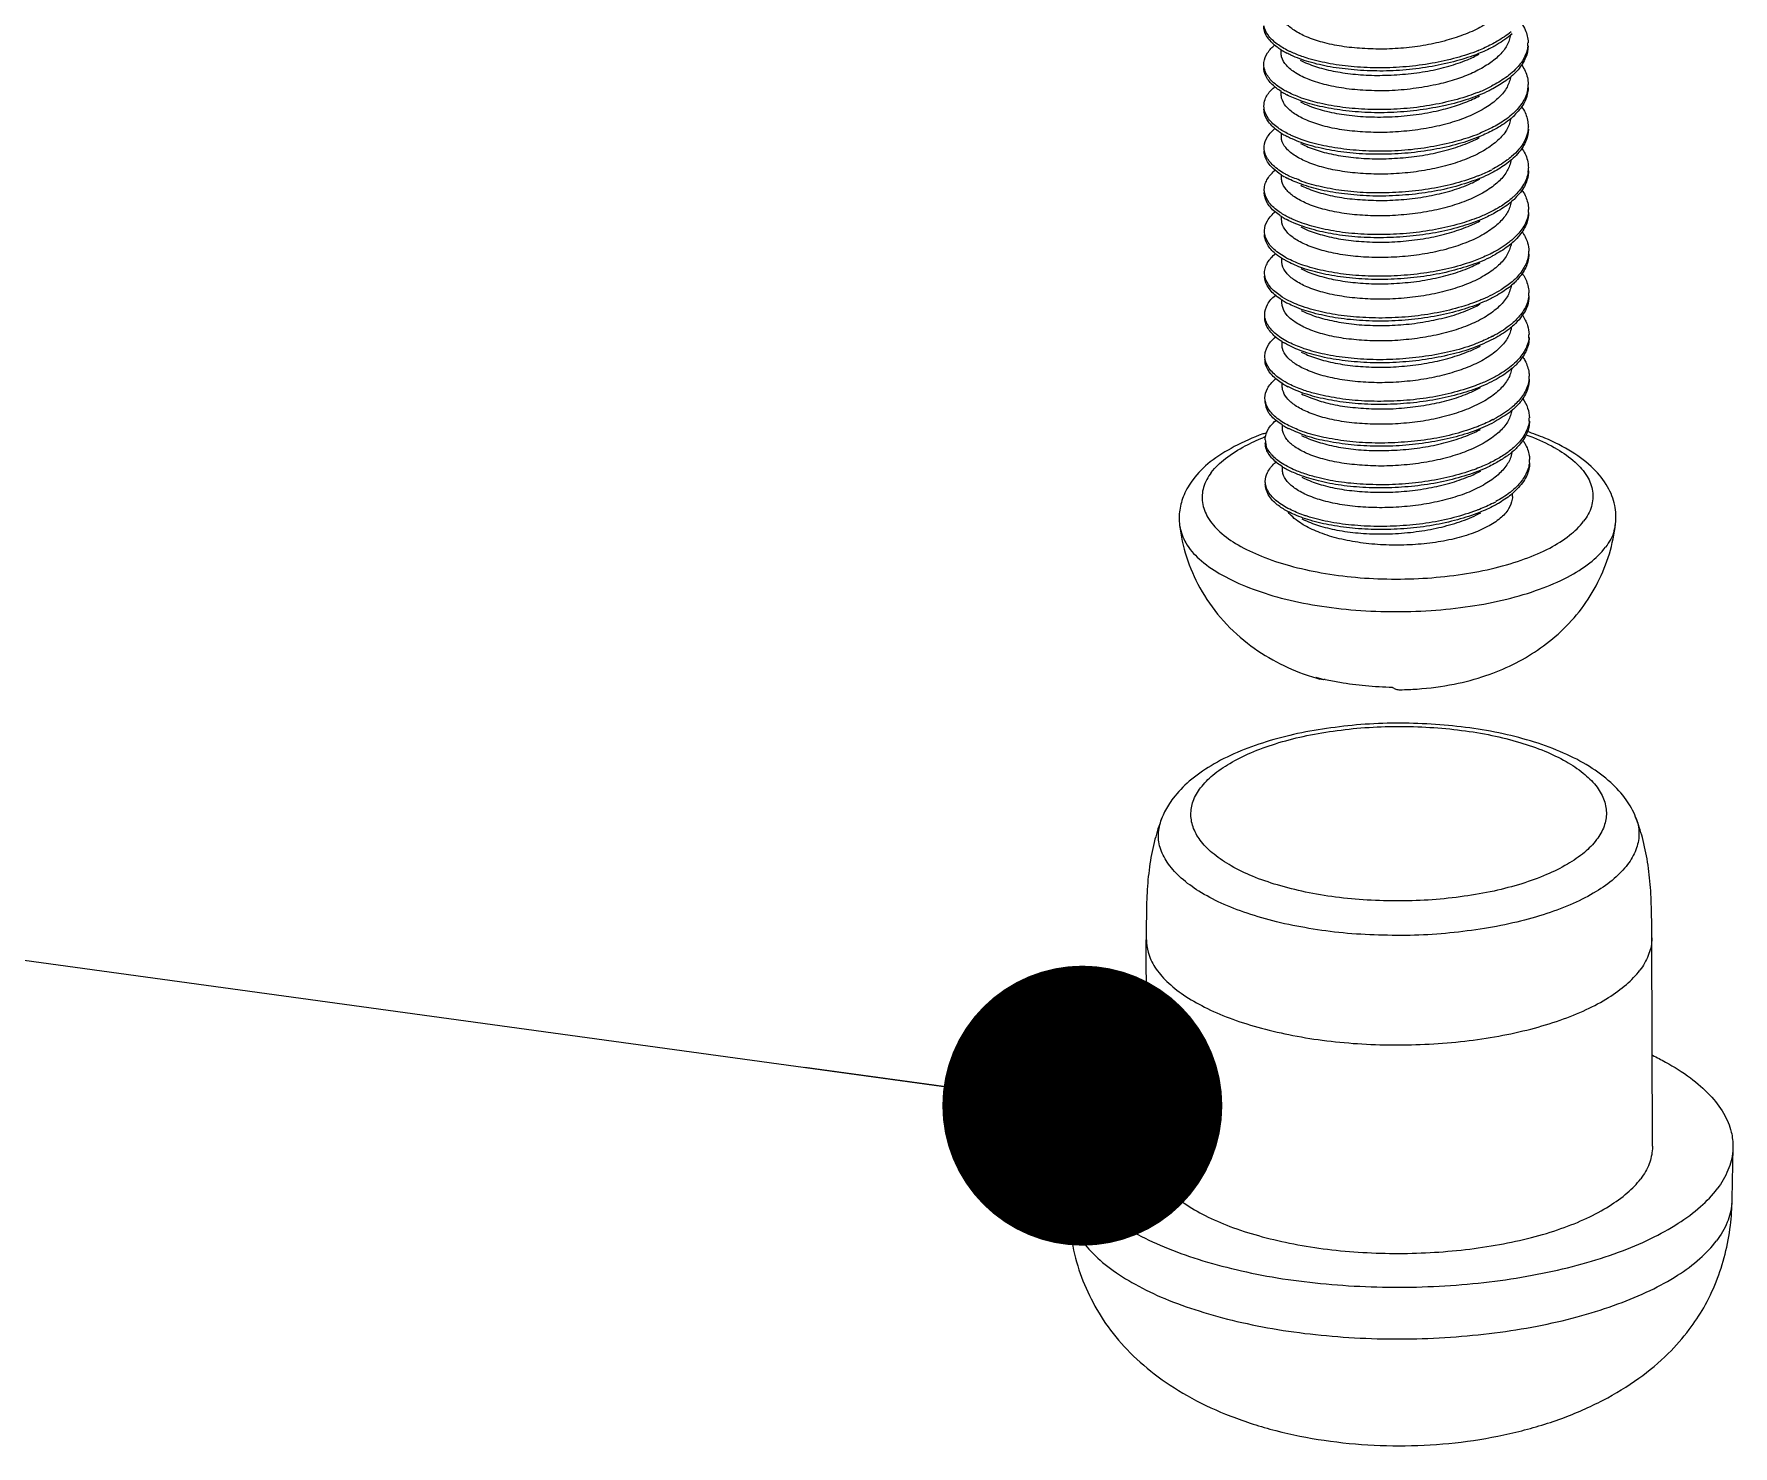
# Model space of a CAD drawing. Header units: millimetres. Extents: x 1893 to 2294, y -410 to -132.
# Drawn here: x 1968.75 to 1980.58, y -389.74 to -379.9 of the extents above; entities that cross this region are included whole.
import ezdxf

# ---------------------------------------------------------------- set-up
doc = ezdxf.new("R2010")
doc.units = ezdxf.units.MM
doc.layers.add('02___PRT_ALL_AXES', color=7, linetype='Continuous')
doc.layers.add('3_ALL_AXES', color=7, linetype='Continuous')
doc.layers.add('from', color=7, linetype='Continuous', lineweight=13)
doc.styles.get("Standard").update_dxf_attribs({"font": 'txt', "bigfont": 'gbcbig.shx'})
doc.dimstyles.new('ISO', dxfattribs={"dimscale": 0.6, "dimtxt": 2.5, "dimasz": 2.5, "dimexe": 1.25, "dimexo": 0.625, "dimtad": 0, "dimdsep": 46, "dimtxsty": 'Standard', "dimblk": 'OPEN', "dimcen": 0, "dimclrd": 4, "dimclre": 4, "dimadec": 0, "dimazin": 0, "dimtfac": 1, "dimtofl": 0, "dimtmove": 0, "dimatfit": 3, "dimfxl": 1, "dimarcsym": 0})

# ---------------------------------------------------------------- blocks, each defined once
blk = doc.blocks.new('_Open')
at = {"color": 0, "linetype": 'ByBlock', "lineweight": -2}
for p, q in [((-1, 0.1667), (0, 0)), ((-1, -0.1667), (0, 0)), ((0, 0), (-1, 0))]:
    blk.add_line(p, q, dxfattribs=at)

msp = doc.modelspace()

# ---------------------------------------------------------------- linework, layer by layer
at = {"color": 7, "linetype": 'Continuous'}
msp.add_line((1978.903, -381.429), (1978.901, -381.43), dxfattribs=at)
for centre, radius, start, end in [((1977.703, -379.589), 0.503, 237.5028, 238.8846), ((1978.952, -379.964), 0.201, 354.0518, 0.1144), ((1977.735, -379.535), 0.565, 238.9334, 242.5274), ((1978.343, -378.868), 1.24, 291.9001, 292.0157), ((1977.706, -379.874), 0.509, 237.5677, 239.1384), ((1977.732, -379.83), 0.559, 239.1315, 240.1521), ((1977.756, -379.789), 0.607, 240.1605, 242.4277), ((1978.394, -379.28), 1.109, 291.7629, 296.075), ((1978.448, -379.391), 0.985, 296.1294, 297.2403), ((1978.947, -380.255), 0.208, 349.8451, 0.3027), ((1977.707, -380.167), 0.506, 237.5289, 238.8638), ((1977.737, -380.116), 0.565, 238.9107, 242.5166), ((1978.952, -380.545), 0.204, 354.0467, 0.0421), ((1978.951, -380.836), 0.206, 351.2317, 0.361), ((1977.705, -380.46), 0.503, 237.5226, 239.1141), ((1977.736, -380.407), 0.563, 239.1198, 240.8336), ((1977.764, -380.358), 0.62, 240.8225, 242.4254), ((1978.402, -379.873), 1.095, 291.7312, 296.554), ((1978.453, -379.979), 0.978, 296.6302, 297.2386), ((1977.711, -380.744), 0.51, 237.5595, 238.849), ((1977.74, -380.696), 0.566, 238.894, 242.5044), ((1978.951, -381.125), 0.207, 354.0639, 359.9986), ((1978.955, -381.417), 0.204, 352.6214, 0.401), ((1977.705, -381.045), 0.497, 237.4279, 239.0607), ((1977.776, -380.898), 0.642, 241.4793, 243.1998), ((1977.743, -381.275), 0.568, 238.8818, 242.4919), ((1978.951, -381.706), 0.209, 354.099, 359.9833), ((1978.467, -381.16), 0.956, 297.4181, 297.6498), ((1978.959, -381.998), 0.201, 354.0147, 0.4193), ((1977.706, -381.627), 0.496, 237.4333, 239.0297), ((1977.784, -381.466), 0.655, 242.1154, 243.1887), ((1977.716, -381.903), 0.512, 236.6924, 238.8425), ((1977.746, -381.853), 0.571, 238.8751, 242.4789), ((1978.951, -382.287), 0.211, 354.1467, 359.9942), ((1978.476, -381.754), 0.941, 297.4187, 298.17), ((1978.965, -382.579), 0.197, 354.2399, 0.4374), ((1977.46, -382.728), 0.136, 180.358, 196.6088), ((1977.708, -382.208), 0.496, 237.451, 238.9666), ((1977.746, -382.144), 0.57, 239.0213, 242.5392), ((1977.793, -382.035), 0.669, 242.7409, 243.1874), ((1977.722, -382.477), 0.521, 237.6563, 238.7036), ((1977.735, -382.456), 0.545, 238.6963, 238.8512), ((1977.754, -382.424), 0.582, 238.8904, 242.4533), ((1978.952, -382.867), 0.212, 354.201, 0.0276), ((1978.675, -382.646), 0.572, 307.9317, 310.3315), ((1978.484, -382.348), 0.927, 297.4135, 298.6973), ((1977.671, -383.088), 0.237, 217.5158, 217.8844), ((1978.124, -382.735), 1.708, 254.7795, 257.0449)]:
    msp.add_arc(centre, radius, start, end, dxfattribs=at)
for points, start_tangent, end_tangent in [([(1978.995, -379.71), (1978.933, -379.779), (1978.846, -379.842), (1978.735, -379.897), (1978.605, -379.942), (1978.461, -379.977), (1978.307, -379.999), (1978.151, -380.008), (1977.999, -380.004), (1977.855, -379.989), (1977.723, -379.961), (1977.611, -379.923), (1977.525, -379.877), (1977.466, -379.826), (1977.436, -379.769), (1977.433, -379.744)], (-0.551159, -0.8344), (-0.000166, 1)), ([(1977.433, -380.013), (1977.406, -379.994), (1977.343, -379.932), (1977.314, -379.865), (1977.313, -379.847)], (-0.843357, 0.537354), (0.004602, 0.999989)), ([(1977.484, -380.02), (1977.406, -379.973), (1977.343, -379.91), (1977.315, -379.846)], (-0.894678, 0.446711), (-0.163936, 0.986471)), ([(1979.036, -379.887), (1978.939, -379.954), (1978.899, -379.976)], (-0.759088, -0.650988), (-0.887881, -0.460072)), ([(1979.108, -379.829), (1979.134, -379.875), (1979.154, -379.961), (1979.154, -379.964)], (0.571219, -0.820798), (0.002601, -0.999997)), ([(1977.314, -380.115), (1977.315, -380.102), (1977.34, -380.034), (1977.391, -379.979)], (-0.011768, 0.999931), (0.767491, 0.64106)), ([(1978.908, -379.994), (1978.808, -380.04), (1978.655, -380.091), (1978.485, -380.129), (1978.305, -380.153), (1978.122, -380.161), (1977.943, -380.153), (1977.776, -380.132), (1977.627, -380.097), (1977.502, -380.05), (1977.474, -380.036)], (-0.883164, -0.469065), (-0.886788, 0.462176)), ([(1978.996, -380), (1978.942, -380.063), (1978.865, -380.121), (1978.768, -380.174), (1978.655, -380.218), (1978.532, -380.252)], (-0.551159, -0.8344), (-0.973578, -0.228356)), ([(1978.899, -379.976), (1978.808, -380.018)], (-0.887881, -0.460072), (-0.927081, -0.374861)), ([(1979.152, -379.985), (1979.137, -380.047), (1979.084, -380.13), (1978.998, -380.207), (1978.899, -380.267)], (-0.103041, -0.994677), (-0.889041, -0.457827)), ([(1979.042, -379.903), (1978.939, -379.976), (1978.908, -379.994)], (-0.749027, -0.662539), (-0.883164, -0.469065)), ([(1979.031, -379.911), (1979.028, -379.927), (1978.996, -380)], (-0.144907, -0.989445), (-0.551159, -0.8344)), ([(1979.154, -379.985), (1979.137, -380.068), (1979.084, -380.152), (1979.048, -380.189)], (0.002601, -0.999997), (-0.739778, -0.672851)), ([(1977.316, -380.137), (1977.314, -380.115)], (-0.171054, 0.985262), (-0.011768, 0.999931)), ([(1978.532, -380.252), (1978.374, -380.281), (1978.207, -380.297), (1978.043, -380.297), (1977.889, -380.284), (1977.75, -380.258), (1977.63, -380.221), (1977.535, -380.174), (1977.471, -380.121), (1977.438, -380.063), (1977.434, -380.034)], (-0.973578, -0.228356), (-0.002616, 0.999997)), ([(1977.578, -380.059), (1977.502, -380.028), (1977.484, -380.02)], (-0.943444, 0.331532), (-0.894678, 0.446711)), ([(1977.568, -380.086), (1977.605, -380.103), (1977.715, -380.142), (1977.846, -380.17), (1977.988, -380.187), (1978.141, -380.191), (1978.3, -380.182), (1978.457, -380.161), (1978.602, -380.127), (1978.731, -380.082), (1978.814, -380.043)], (0.88634, -0.463034), (0.882927, 0.469511)), ([(1978.806, -380.019), (1978.655, -380.069), (1978.485, -380.107), (1978.305, -380.131), (1978.122, -380.139), (1977.943, -380.132), (1977.776, -380.11), (1977.627, -380.075), (1977.578, -380.059)], (-0.927835, -0.372991), (-0.943444, 0.331532)), ([(1979.107, -380.117), (1979.11, -380.121), (1979.149, -380.206), (1979.154, -380.254)], (0.578699, -0.815541), (0.004669, -0.999989)), ([(1977.434, -380.303), (1977.373, -380.256), (1977.326, -380.191), (1977.314, -380.137)], (-0.843895, 0.536508), (-0.011768, 0.999931)), ([(1977.483, -380.309), (1977.454, -380.294), (1977.373, -380.234), (1977.326, -380.169), (1977.316, -380.137)], (-0.892746, 0.45056), (-0.171054, 0.985262)), ([(1979.048, -380.189), (1978.998, -380.229), (1978.909, -380.284)], (-0.739778, -0.672851), (-0.883515, -0.468402)), ([(1979.033, -380.199), (1979.029, -380.218), (1978.997, -380.291)], (-0.131548, -0.99131), (-0.551159, -0.8344)), ([(1977.315, -380.406), (1977.323, -380.36), (1977.365, -380.294), (1977.392, -380.269)], (0.003451, 0.999994), (0.765843, 0.643027)), ([(1978.997, -380.291), (1978.935, -380.36), (1978.848, -380.423), (1978.737, -380.478), (1978.608, -380.523), (1978.464, -380.557), (1978.309, -380.579), (1978.153, -380.589), (1978.002, -380.585), (1977.857, -380.57), (1977.725, -380.542), (1977.613, -380.504), (1977.527, -380.458), (1977.468, -380.406), (1977.438, -380.35), (1977.435, -380.325)], (-0.551159, -0.8344), (-0.000111, 1)), ([(1978.578, -380.401), (1978.402, -380.432), (1978.22, -380.449), (1978.038, -380.45), (1977.864, -380.435), (1977.704, -380.407), (1977.566, -380.367), (1977.475, -380.327)], (-0.975312, -0.220832), (-0.886303, 0.463106)), ([(1977.577, -380.349), (1977.566, -380.345), (1977.483, -380.309)], (-0.942624, 0.333855), (-0.892746, 0.45056)), ([(1978.578, -380.379), (1978.402, -380.411), (1978.22, -380.427), (1978.038, -380.428), (1977.864, -380.414), (1977.704, -380.386), (1977.577, -380.349)], (-0.975312, -0.220832), (-0.942624, 0.333855)), ([(1978.533, -380.435), (1978.656, -380.401), (1978.768, -380.357), (1978.815, -380.334)], (0.973578, 0.228356), (0.883032, 0.469312)), ([(1978.909, -380.284), (1978.882, -380.298), (1978.74, -380.356), (1978.578, -380.401)], (-0.883515, -0.468402), (-0.975312, -0.220832)), ([(1978.805, -380.31), (1978.74, -380.334), (1978.578, -380.379)], (-0.92833, -0.371758), (-0.975312, -0.220832)), ([(1979.151, -380.292), (1979.117, -380.377), (1979.049, -380.457), (1979.038, -380.467)], (-0.177093, -0.984194), (-0.758835, -0.651283)), ([(1979.155, -380.276), (1979.151, -380.314), (1979.118, -380.398), (1979.049, -380.479), (1979.047, -380.481)], (0.004669, -0.999989), (-0.742795, -0.669519)), ([(1977.317, -380.428), (1977.315, -380.406)], (-0.170984, 0.985274), (0.003451, 0.999994)), ([(1977.435, -380.594), (1977.413, -380.579), (1977.347, -380.516), (1977.317, -380.45), (1977.315, -380.427)], (-0.843608, 0.536959), (0.003451, 0.999994)), ([(1977.486, -380.6), (1977.413, -380.557), (1977.347, -380.494), (1977.317, -380.428)], (-0.894503, 0.447061), (-0.170984, 0.985274)), ([(1977.569, -380.376), (1977.63, -380.404), (1977.751, -380.441), (1977.89, -380.467), (1978.044, -380.48), (1978.208, -380.479), (1978.375, -380.464), (1978.533, -380.435)], (0.886032, -0.463625), (0.973578, 0.228356)), ([(1979.038, -380.467), (1978.948, -380.531), (1978.901, -380.557)], (-0.758835, -0.651283), (-0.887999, -0.459846)), ([(1979.047, -380.481), (1978.948, -380.553), (1978.91, -380.574)], (-0.742795, -0.669519), (-0.883174, -0.469045)), ([(1979.109, -380.41), (1979.134, -380.451), (1979.155, -380.536), (1979.156, -380.544)], (0.572684, -0.819776), (0.00129, -0.999999)), ([(1977.316, -380.696), (1977.316, -380.686), (1977.34, -380.619), (1977.393, -380.56)], (-0.010723, 0.999943), (0.767864, 0.640613)), ([(1978.998, -380.581), (1978.935, -380.651), (1978.844, -380.716), (1978.728, -380.772), (1978.596, -380.817), (1978.451, -380.85), (1978.297, -380.871), (1978.138, -380.879), (1977.986, -380.874), (1977.843, -380.857), (1977.716, -380.829), (1977.608, -380.791), (1977.524, -380.746), (1977.466, -380.694), (1977.438, -380.638), (1977.436, -380.615)], (-0.551159, -0.8344), (0.000761, 1)), ([(1978.91, -380.574), (1978.819, -380.617), (1978.667, -380.669), (1978.497, -380.708), (1978.318, -380.732), (1978.135, -380.741), (1977.956, -380.735), (1977.788, -380.714), (1977.637, -380.68), (1977.511, -380.634), (1977.476, -380.617)], (-0.883174, -0.469045), (-0.886721, 0.462305)), ([(1977.58, -380.64), (1977.511, -380.612), (1977.486, -380.6)], (-0.943305, 0.331926), (-0.894503, 0.447061)), ([(1978.808, -380.6), (1978.667, -380.647), (1978.497, -380.686), (1978.318, -380.711), (1978.135, -380.72), (1977.956, -380.713), (1977.788, -380.692), (1977.637, -380.658), (1977.58, -380.64)], (-0.927837, -0.372987), (-0.943305, 0.331926)), ([(1978.901, -380.557), (1978.819, -380.595), (1978.808, -380.6)], (-0.887999, -0.459846), (-0.927837, -0.372987)), ([(1979.033, -380.491), (1979.03, -380.508), (1978.998, -380.581)], (-0.141069, -0.99), (-0.551159, -0.8344)), ([(1979.154, -380.566), (1979.141, -380.622), (1979.09, -380.706), (1979.039, -380.757)], (-0.103186, -0.994662), (-0.75916, -0.650905)), ([(1979.156, -380.566), (1979.141, -380.644), (1979.09, -380.727), (1979.05, -380.769)], (0.00129, -0.999999), (-0.739604, -0.673042)), ([(1977.318, -380.717), (1977.316, -380.696)], (-0.172597, 0.984992), (-0.010723, 0.999943)), ([(1977.435, -380.884), (1977.379, -380.84), (1977.33, -380.776), (1977.316, -380.718)], (-0.84348, 0.537161), (-0.010723, 0.999943)), ([(1977.485, -380.89), (1977.462, -380.878), (1977.379, -380.818), (1977.33, -380.754), (1977.318, -380.717)], (-0.892609, 0.450832), (-0.172597, 0.984992)), ([(1977.57, -380.666), (1977.61, -380.685), (1977.719, -380.723), (1977.849, -380.751), (1977.992, -380.768), (1978.145, -380.772), (1978.303, -380.763), (1978.456, -380.742), (1978.601, -380.708), (1978.733, -380.663), (1978.816, -380.624)], (0.886259, -0.46319), (0.882921, 0.469521)), ([(1979.109, -380.697), (1979.149, -380.781), (1979.156, -380.835)], (0.579157, -0.815216), (0.00565, -0.999984)), ([(1979.039, -380.757), (1979.006, -380.783), (1978.901, -380.848)], (-0.75916, -0.650905), (-0.889092, -0.457728)), ([(1979.05, -380.769), (1979.006, -380.805), (1978.911, -380.865)], (-0.739604, -0.673042), (-0.883521, -0.468392)), ([(1979.035, -380.78), (1979.031, -380.799), (1978.999, -380.872)], (-0.133554, -0.991041), (-0.551159, -0.8344)), ([(1977.317, -380.986), (1977.324, -380.945), (1977.364, -380.879), (1977.394, -380.85)], (0.001514, 0.999999), (0.765432, 0.643517)), ([(1978.999, -380.872), (1978.937, -380.941), (1978.849, -381.004), (1978.738, -381.059), (1978.609, -381.104), (1978.465, -381.138), (1978.309, -381.16), (1978.152, -381.17), (1978, -381.166), (1977.856, -381.15), (1977.724, -381.122), (1977.612, -381.083), (1977.527, -381.037), (1977.469, -380.986), (1977.44, -380.93), (1977.437, -380.905)], (-0.551159, -0.8344), (-0.000104, 1)), ([(1978.911, -380.865), (1978.892, -380.875), (1978.751, -380.933), (1978.59, -380.98), (1978.415, -381.012), (1978.233, -381.029), (1978.05, -381.031), (1977.876, -381.017), (1977.715, -380.99), (1977.576, -380.95), (1977.477, -380.908)], (-0.883521, -0.468392), (-0.886348, 0.463021)), ([(1977.579, -380.93), (1977.575, -380.928), (1977.485, -380.89)], (-0.942637, 0.333819), (-0.892609, 0.450832)), ([(1977.571, -380.957), (1977.614, -380.977), (1977.726, -381.015), (1977.858, -381.043), (1978.002, -381.058), (1978.153, -381.062), (1978.309, -381.053), (1978.464, -381.031), (1978.608, -380.997), (1978.738, -380.952), (1978.817, -380.914)], (0.886221, -0.463263), (0.882932, 0.469502)), ([(1978.807, -380.891), (1978.751, -380.912), (1978.59, -380.958), (1978.415, -380.99), (1978.232, -381.007), (1978.05, -381.009), (1977.876, -380.996), (1977.715, -380.968), (1977.579, -380.93)], (-0.928424, -0.371522), (-0.942637, 0.333819)), ([(1979.154, -380.867), (1979.123, -380.952), (1979.056, -381.033), (1979.04, -381.048)], (-0.153188, -0.988197), (-0.758666, -0.65148)), ([(1979.157, -380.857), (1979.154, -380.889), (1979.123, -380.974), (1979.056, -381.055), (1979.05, -381.061)], (0.00565, -0.999984), (-0.742166, -0.670216)), ([(1977.32, -381.013), (1977.317, -380.986)], (-0.200575, 0.979678), (0.001514, 0.999999)), ([(1977.437, -381.174), (1977.42, -381.163), (1977.352, -381.101), (1977.32, -381.034), (1977.317, -381.008)], (-0.843901, 0.536499), (0.001514, 0.999999)), ([(1977.488, -381.181), (1977.42, -381.141), (1977.352, -381.079), (1977.32, -381.013)], (-0.894294, 0.44748), (-0.200575, 0.979678)), ([(1979.04, -381.048), (1978.957, -381.108), (1978.903, -381.138)], (-0.758666, -0.65148), (-0.888132, -0.459588)), ([(1979.05, -381.061), (1978.957, -381.129), (1978.912, -381.155)], (-0.742166, -0.670216), (-0.883201, -0.468994)), ([(1979.035, -381.072), (1979.032, -381.09), (1979, -381.162)], (-0.138545, -0.990356), (-0.551159, -0.8344)), ([(1979.111, -380.99), (1979.133, -381.027), (1979.157, -381.112), (1979.158, -381.125)], (0.573916, -0.818914), (0.000466, -1)), ([(1977.318, -381.277), (1977.318, -381.271), (1977.339, -381.204), (1977.395, -381.14)], (-0.008524, 0.999964), (0.767668, 0.640847)), ([(1979, -381.162), (1978.937, -381.232), (1978.846, -381.297), (1978.731, -381.353), (1978.598, -381.398), (1978.454, -381.431), (1978.299, -381.452), (1978.141, -381.46), (1977.989, -381.455), (1977.846, -381.438), (1977.719, -381.41), (1977.61, -381.372), (1977.526, -381.327), (1977.469, -381.275), (1977.44, -381.219), (1977.438, -381.196)], (-0.551159, -0.8344), (0.000789, 1)), ([(1978.912, -381.155), (1978.829, -381.194), (1978.678, -381.247), (1978.51, -381.287), (1978.33, -381.312), (1978.147, -381.322), (1977.968, -381.317), (1977.799, -381.297), (1977.648, -381.263), (1977.52, -381.218), (1977.478, -381.198)], (-0.883201, -0.468994), (-0.886643, 0.462455)), ([(1977.581, -381.22), (1977.519, -381.196), (1977.488, -381.181)], (-0.943168, 0.332315), (-0.894294, 0.44748)), ([(1978.81, -381.18), (1978.678, -381.225), (1978.51, -381.265), (1978.33, -381.29), (1978.147, -381.3), (1977.968, -381.295), (1977.799, -381.275), (1977.648, -381.241), (1977.581, -381.22)], (-0.927855, -0.372941), (-0.943168, 0.332315)), ([(1978.903, -381.138), (1978.829, -381.172), (1978.81, -381.18)], (-0.888132, -0.459588), (-0.927855, -0.372941)), ([(1979.156, -381.147), (1979.145, -381.198), (1979.096, -381.282), (1979.041, -381.338)], (-0.102956, -0.994686), (-0.759242, -0.650808)), ([(1979.158, -381.147), (1979.145, -381.22), (1979.096, -381.303), (1979.052, -381.35)], (0.000466, -1), (-0.739439, -0.673223)), ([(1977.32, -381.298), (1977.318, -381.277)], (-0.173461, 0.984841), (-0.008524, 0.999964)), ([(1977.437, -381.464), (1977.385, -381.425), (1977.334, -381.36), (1977.318, -381.299)], (-0.842595, 0.538548), (-0.008524, 0.999964)), ([(1977.47, -381.462), (1977.385, -381.403), (1977.334, -381.338), (1977.32, -381.298)], (-0.87857, 0.477613), (-0.173461, 0.984841)), ([(1977.572, -381.247), (1977.609, -381.265), (1977.72, -381.303), (1977.85, -381.332), (1977.993, -381.348), (1978.146, -381.353), (1978.305, -381.344), (1978.462, -381.322), (1978.607, -381.288), (1978.736, -381.243), (1978.818, -381.205)], (0.886336, -0.463043), (0.882927, 0.46951)), ([(1979.111, -381.279), (1979.15, -381.357), (1979.159, -381.416)], (0.577471, -0.816411), (0.006408, -0.999979)), ([(1977.319, -381.567), (1977.325, -381.53), (1977.363, -381.463), (1977.396, -381.431)], (-0.000968, 1), (0.765261, 0.64372)), ([(1978.901, -381.43), (1978.809, -381.471)], (-0.889919, -0.456118), (-0.928516, -0.371292)), ([(1979.041, -381.338), (1979.014, -381.36), (1978.903, -381.429)], (-0.759242, -0.650808), (-0.889096, -0.45772)), ([(1979.052, -381.35), (1979.014, -381.382), (1978.913, -381.445)], (-0.739439, -0.673223), (-0.883496, -0.468439)), ([(1979.037, -381.362), (1979.033, -381.379), (1979.001, -381.452)], (-0.136352, -0.99066), (-0.551159, -0.8344)), ([(1979.001, -381.452), (1978.939, -381.522), (1978.851, -381.585), (1978.74, -381.64), (1978.611, -381.685), (1978.466, -381.719), (1978.311, -381.741), (1978.152, -381.75), (1978.001, -381.746), (1977.857, -381.73), (1977.725, -381.702), (1977.613, -381.664), (1977.528, -381.618), (1977.471, -381.567), (1977.442, -381.511), (1977.439, -381.486)], (-0.551159, -0.8344), (-0.000099, 1)), ([(1977.479, -381.488), (1977.47, -381.483), (1977.449, -381.471)], (-0.886432, 0.462859), (-0.857598, 0.51432)), ([(1978.913, -381.445), (1978.901, -381.452), (1978.762, -381.511), (1978.602, -381.558), (1978.427, -381.591), (1978.245, -381.609), (1978.063, -381.612), (1977.888, -381.599), (1977.726, -381.573), (1977.585, -381.534), (1977.479, -381.488)], (-0.883496, -0.468439), (-0.886432, 0.462859)), ([(1977.585, -381.512), (1977.487, -381.471)], (-0.944186, 0.329412), (-0.892514, 0.451019)), ([(1977.573, -381.537), (1977.609, -381.555), (1977.718, -381.593), (1977.846, -381.621), (1977.987, -381.638), (1978.14, -381.643), (1978.299, -381.635), (1978.455, -381.614), (1978.6, -381.581), (1978.732, -381.536), (1978.819, -381.495)], (0.886351, -0.463014), (0.882925, 0.469514)), ([(1978.809, -381.471), (1978.762, -381.489), (1978.602, -381.536), (1978.427, -381.569), (1978.245, -381.587), (1978.063, -381.59), (1977.888, -381.578), (1977.726, -381.551), (1977.585, -381.512)], (-0.928516, -0.371292), (-0.944186, 0.329412)), ([(1979.157, -381.443), (1979.127, -381.528), (1979.063, -381.61), (1979.042, -381.629)], (-0.12907, -0.991636), (-0.758573, -0.651588)), ([(1979.159, -381.437), (1979.157, -381.465), (1979.127, -381.55), (1979.063, -381.631), (1979.052, -381.642)], (0.006408, -0.999979), (-0.741624, -0.670816)), ([(1977.323, -381.597), (1977.319, -381.567)], (-0.229802, 0.973237), (-0.000968, 1)), ([(1977.449, -381.761), (1977.427, -381.747), (1977.357, -381.685), (1977.323, -381.619), (1977.319, -381.589)], (-0.855672, 0.517519), (-0.000968, 1)), ([(1977.489, -381.762), (1977.427, -381.725), (1977.357, -381.664), (1977.323, -381.597)], (-0.894063, 0.447942), (-0.229802, 0.973237)), ([(1979.042, -381.629), (1978.966, -381.684), (1978.905, -381.719)], (-0.758573, -0.651588), (-0.888277, -0.459308)), ([(1979.052, -381.642), (1978.966, -381.706), (1978.914, -381.736)], (-0.741624, -0.670816), (-0.883242, -0.468918)), ([(1979.038, -381.652), (1979.034, -381.669), (1979.002, -381.743)], (-0.134764, -0.990878), (-0.551159, -0.8344)), ([(1979.113, -381.57), (1979.133, -381.603), (1979.159, -381.688), (1979.16, -381.706)], (0.574944, -0.818193), (0.000124, -1)), ([(1977.32, -381.858), (1977.32, -381.856), (1977.339, -381.788), (1977.394, -381.724), (1977.398, -381.721)], (-0.005227, 0.999986), (0.767421, 0.641144)), ([(1979.002, -381.743), (1978.94, -381.812), (1978.85, -381.877), (1978.735, -381.933), (1978.603, -381.978), (1978.459, -382.011), (1978.305, -382.032), (1978.148, -382.041), (1977.995, -382.036), (1977.852, -382.02), (1977.723, -381.992), (1977.614, -381.954), (1977.53, -381.908), (1977.471, -381.857), (1977.443, -381.8), (1977.44, -381.776)], (-0.551159, -0.8344), (0.000746, 1)), ([(1978.914, -381.736), (1978.84, -381.771), (1978.69, -381.825), (1978.522, -381.866), (1978.343, -381.892), (1978.16, -381.903), (1977.98, -381.898), (1977.811, -381.879), (1977.658, -381.846), (1977.528, -381.802), (1977.48, -381.779)], (-0.883242, -0.468918), (-0.88656, 0.462613)), ([(1977.583, -381.801), (1977.528, -381.78), (1977.489, -381.762)], (-0.943038, 0.332684), (-0.894063, 0.447942)), ([(1977.574, -381.828), (1977.614, -381.847), (1977.723, -381.884), (1977.852, -381.912), (1977.996, -381.929), (1978.149, -381.933), (1978.306, -381.925), (1978.46, -381.903), (1978.605, -381.87), (1978.737, -381.825), (1978.82, -381.785)], (0.886264, -0.46318), (0.882921, 0.469521)), ([(1978.812, -381.761), (1978.69, -381.803), (1978.522, -381.844), (1978.343, -381.87), (1978.16, -381.881), (1977.98, -381.876), (1977.811, -381.857), (1977.658, -381.824), (1977.583, -381.801)], (-0.927889, -0.372856), (-0.943038, 0.332684)), ([(1978.905, -381.719), (1978.839, -381.75), (1978.812, -381.761)], (-0.888277, -0.459308), (-0.927889, -0.372856)), ([(1979.159, -381.727), (1979.149, -381.774), (1979.102, -381.858), (1979.043, -381.919)], (-0.102426, -0.994741), (-0.759268, -0.650778)), ([(1979.16, -381.728), (1979.149, -381.796), (1979.102, -381.879), (1979.054, -381.931)], (0.000124, -1), (-0.739281, -0.673397)), ([(1977.322, -381.879), (1977.32, -381.858)], (-0.17345, 0.984843), (-0.005227, 0.999986)), ([(1977.439, -382.045), (1977.391, -382.009), (1977.338, -381.945), (1977.32, -381.879)], (-0.842659, 0.538448), (-0.005227, 0.999986)), ([(1977.478, -382.046), (1977.391, -381.987), (1977.338, -381.923), (1977.322, -381.879)], (-0.883864, 0.467745), (-0.17345, 0.984843)), ([(1979.114, -381.86), (1979.15, -381.933), (1979.161, -381.996)], (0.575476, -0.817819), (0.006847, -0.999977)), ([(1977.321, -382.148), (1977.326, -382.114), (1977.361, -382.048), (1977.397, -382.012)], (-0.00372, 0.999993), (0.764372, 0.644776)), ([(1978.907, -382.008), (1978.811, -382.052)], (-0.887669, -0.460482), (-0.928603, -0.371075)), ([(1979.16, -382.019), (1979.132, -382.104), (1979.07, -382.186), (1978.974, -382.261), (1978.907, -382.3)], (-0.104769, -0.994497), (-0.888428, -0.459016)), ([(1979.043, -381.919), (1979.022, -381.936), (1978.911, -382.007)], (-0.759268, -0.650778), (-0.885799, -0.464068)), ([(1979.054, -381.931), (1979.022, -381.958), (1978.915, -382.026)], (-0.739281, -0.673397), (-0.883435, -0.468553)), ([(1979.038, -381.943), (1979.035, -381.96), (1979.003, -382.033)], (-0.140143, -0.990131), (-0.551159, -0.8344)), ([(1979.161, -382.018), (1979.16, -382.041), (1979.132, -382.126), (1979.07, -382.207), (1979.054, -382.222)], (0.006847, -0.999977), (-0.741173, -0.671314)), ([(1978.025, -382.329), (1977.877, -382.314), (1977.741, -382.287), (1977.625, -382.248), (1977.535, -382.202), (1977.475, -382.15), (1977.444, -382.094), (1977.441, -382.067)], (-0.998499, 0.054762), (-0.001307, 0.999999)), ([(1977.481, -382.069), (1977.478, -382.067), (1977.451, -382.052)], (-0.886561, 0.462612), (-0.857332, 0.514763)), ([(1978.915, -382.026), (1978.911, -382.028), (1978.773, -382.089), (1978.614, -382.136), (1978.44, -382.17), (1978.258, -382.189), (1978.076, -382.193), (1977.9, -382.181), (1977.737, -382.156), (1977.595, -382.117), (1977.481, -382.069)], (-0.883435, -0.468553), (-0.886561, 0.462612)), ([(1977.586, -382.092), (1977.489, -382.051)], (-0.943932, 0.330139), (-0.89247, 0.451106)), ([(1977.575, -382.118), (1977.619, -382.139), (1977.73, -382.176), (1977.861, -382.204), (1978.006, -382.22), (1978.158, -382.224), (1978.313, -382.214), (1978.468, -382.192), (1978.612, -382.158), (1978.742, -382.113), (1978.821, -382.076)], (0.886218, -0.463268), (0.882931, 0.469503)), ([(1978.811, -382.052), (1978.773, -382.067), (1978.614, -382.115), (1978.44, -382.148), (1978.258, -382.167), (1978.076, -382.171), (1977.9, -382.159), (1977.737, -382.134), (1977.595, -382.095), (1977.586, -382.092)], (-0.928603, -0.371075), (-0.943932, 0.330139)), ([(1979.003, -382.033), (1978.943, -382.101), (1978.857, -382.164), (1978.749, -382.218), (1978.624, -382.262), (1978.484, -382.297), (1978.332, -382.32), (1978.176, -382.331), (1978.025, -382.329)], (-0.551159, -0.8344), (-0.998499, 0.054762)), ([(1977.326, -382.182), (1977.321, -382.148)], (-0.258611, 0.965981), (-0.00372, 0.999993)), ([(1977.435, -382.332), (1977.363, -382.27), (1977.326, -382.204), (1977.322, -382.17)], (-0.835613, 0.549319), (-0.004219, 0.999991)), ([(1977.491, -382.342), (1977.434, -382.309), (1977.363, -382.248), (1977.326, -382.182)], (-0.89382, 0.448425), (-0.258611, 0.965981)), ([(1979.054, -382.222), (1978.974, -382.283), (1978.916, -382.317)], (-0.741173, -0.671314), (-0.883292, -0.468824)), ([(1979.04, -382.232), (1979.037, -382.249), (1979.004, -382.323)], (-0.132563, -0.991175), (-0.551159, -0.8344)), ([(1979.115, -382.151), (1979.132, -382.178), (1979.16, -382.263), (1979.162, -382.287)], (0.575801, -0.81759), (0.000229, -1)), ([(1977.322, -382.438), (1977.339, -382.373), (1977.391, -382.309), (1977.4, -382.301)], (-0.001267, 0.999999), (0.767216, 0.641389)), ([(1979.004, -382.323), (1978.942, -382.393), (1978.852, -382.457), (1978.738, -382.513), (1978.606, -382.558), (1978.461, -382.592), (1978.308, -382.613), (1978.151, -382.621), (1977.998, -382.617), (1977.855, -382.601), (1977.725, -382.573), (1977.617, -382.535), (1977.532, -382.49), (1977.474, -382.438), (1977.445, -382.381), (1977.442, -382.357)], (-0.551159, -0.8344), (0.000688, 1)), ([(1977.993, -382.48), (1977.823, -382.461), (1977.669, -382.429), (1977.538, -382.385), (1977.482, -382.359)], (-0.998042, 0.062546), (-0.886474, 0.462778)), ([(1977.585, -382.382), (1977.537, -382.363), (1977.491, -382.342)], (-0.942921, 0.333017), (-0.89382, 0.448425)), ([(1978.916, -382.317), (1978.85, -382.349), (1978.701, -382.403), (1978.534, -382.444), (1978.356, -382.471), (1978.173, -382.483), (1977.993, -382.48)], (-0.883292, -0.468824), (-0.998042, 0.062546)), ([(1978.814, -382.342), (1978.701, -382.381), (1978.534, -382.423), (1978.356, -382.45), (1978.173, -382.461), (1977.993, -382.458)], (-0.927938, -0.372735), (-0.998042, 0.062546)), ([(1978.026, -382.511), (1978.176, -382.514), (1978.332, -382.503), (1978.484, -382.48), (1978.624, -382.446), (1978.749, -382.401), (1978.822, -382.366)], (0.998499, -0.054762), (0.882936, 0.469493)), ([(1978.907, -382.3), (1978.85, -382.327), (1978.814, -382.342)], (-0.888428, -0.459016), (-0.927938, -0.372735)), ([(1979.161, -382.308), (1979.152, -382.35), (1979.108, -382.433), (1979.045, -382.5)], (-0.101685, -0.994817), (-0.759215, -0.65084)), ([(1979.162, -382.308), (1979.153, -382.368), (1979.111, -382.452), (1979.057, -382.511)], (0.00051, -1), (-0.738861, -0.673858)), ([(1977.324, -382.459), (1977.322, -382.441), (1977.322, -382.438)], (-0.172437, 0.985021), (-0.001267, 0.999999)), ([(1977.442, -382.626), (1977.402, -382.597), (1977.344, -382.534), (1977.323, -382.467), (1977.322, -382.46)], (-0.842847, 0.538153), (0.001995, 0.999998)), ([(1977.486, -382.63), (1977.397, -382.572), (1977.342, -382.508), (1977.324, -382.459)], (-0.888939, 0.458025), (-0.172437, 0.985021)), ([(1977.576, -382.409), (1977.626, -382.431), (1977.742, -382.47), (1977.878, -382.497), (1978.026, -382.511)], (0.886157, -0.463384), (0.998499, -0.054762)), ([(1977.993, -382.458), (1977.822, -382.439), (1977.669, -382.407), (1977.585, -382.382)], (-0.998042, 0.062546), (-0.942921, 0.333017)), ([(1979.117, -382.443), (1979.151, -382.508), (1979.163, -382.577)], (0.571573, -0.820551), (0.00689, -0.999976)), ([(1977.323, -382.729), (1977.327, -382.699), (1977.36, -382.633), (1977.399, -382.594)], (-0.00645, 0.999979), (0.762939, 0.646471)), ([(1979.005, -382.614), (1978.943, -382.683), (1978.854, -382.747), (1978.742, -382.802), (1978.613, -382.847), (1978.468, -382.881), (1978.311, -382.903), (1978.151, -382.912), (1977.999, -382.907), (1977.856, -382.891), (1977.725, -382.863), (1977.614, -382.824), (1977.53, -382.778), (1977.474, -382.727), (1977.446, -382.671), (1977.443, -382.648)], (-0.551159, -0.8344), (-0.000075, 1)), ([(1978.917, -382.607), (1978.79, -382.664), (1978.633, -382.713), (1978.461, -382.748), (1978.28, -382.769), (1978.098, -382.774), (1977.921, -382.764), (1977.757, -382.74), (1977.612, -382.703), (1977.492, -382.654), (1977.483, -382.65)], (-0.883278, -0.46885), (-0.886817, 0.46212)), ([(1978.909, -382.589), (1978.813, -382.633)], (-0.887653, -0.460513), (-0.92868, -0.370881)), ([(1979.057, -382.511), (1979.034, -382.531), (1978.925, -382.602), (1978.917, -382.607)], (-0.738861, -0.673858), (-0.883278, -0.46885)), ([(1979.045, -382.5), (1979.03, -382.512), (1978.92, -382.584)], (-0.759215, -0.65084), (-0.881538, -0.472113)), ([(1979.04, -382.526), (1979.037, -382.541), (1979.005, -382.614)], (-0.148857, -0.988859), (-0.551159, -0.8344)), ([(1979.162, -382.598), (1979.137, -382.68), (1979.076, -382.762), (1979.046, -382.79)], (-0.100401, -0.994947), (-0.758583, -0.651576)), ([(1979.163, -382.599), (1979.163, -382.609), (1979.141, -382.694), (1979.083, -382.776), (1979.057, -382.803)], (0.006083, -0.999981), (-0.740341, -0.672232)), ([(1977.588, -382.673), (1977.491, -382.632)], (-0.943883, 0.330279), (-0.892482, 0.451083)), ([(1977.577, -382.699), (1977.613, -382.716), (1977.722, -382.754), (1977.85, -382.783), (1977.991, -382.8), (1978.144, -382.804), (1978.303, -382.796), (1978.459, -382.775), (1978.604, -382.742), (1978.736, -382.697), (1978.823, -382.657)], (0.886355, -0.463007), (0.882925, 0.469514)), ([(1978.813, -382.633), (1978.784, -382.644), (1978.626, -382.693), (1978.453, -382.728), (1978.271, -382.747), (1978.089, -382.752), (1977.912, -382.741), (1977.749, -382.716), (1977.605, -382.679), (1977.588, -382.673)], (-0.92868, -0.370881), (-0.943883, 0.330279)), ([(1979.116, -382.731), (1979.131, -382.754), (1979.162, -382.839), (1979.164, -382.867)], (0.577063, -0.816699), (0.000719, -1)), ([(1977.443, -382.917), (1977.375, -382.862), (1977.332, -382.796), (1977.324, -382.75)], (-0.844785, 0.535106), (-0.010568, 0.999944)), ([(1977.493, -382.923), (1977.441, -382.894), (1977.368, -382.833), (1977.329, -382.767)], (-0.893576, 0.448913), (-0.286952, 0.957945)), ([(1979.046, -382.79), (1978.983, -382.837), (1978.909, -382.88)], (-0.758583, -0.651576), (-0.888579, -0.458724)), ([(1979.057, -382.803), (1978.993, -382.852), (1978.918, -382.897)], (-0.740341, -0.672232), (-0.883433, -0.468558)), ([(1979.042, -382.812), (1979.039, -382.83), (1979.006, -382.904)], (-0.129775, -0.991544), (-0.551159, -0.8344)), ([(1977.324, -383.019), (1977.339, -382.958), (1977.389, -382.893), (1977.402, -382.882)], (0.001878, 0.999998), (0.766629, 0.64209)), ([(1979.006, -382.904), (1978.945, -382.973), (1978.856, -383.037), (1978.743, -383.093), (1978.611, -383.138), (1978.466, -383.172), (1978.313, -383.193), (1978.157, -383.202), (1978.004, -383.198), (1977.86, -383.182), (1977.73, -383.154), (1977.621, -383.117), (1977.536, -383.071), (1977.477, -383.019), (1977.447, -382.963), (1977.444, -382.938)], (-0.551159, -0.8344), (0.00028, 1)), ([(1978.918, -382.897), (1978.873, -382.92), (1978.728, -382.976), (1978.564, -383.02), (1978.387, -383.049), (1978.205, -383.063), (1978.024, -383.062), (1977.852, -383.046), (1977.695, -383.016), (1977.56, -382.974), (1977.484, -382.94)], (-0.883433, -0.468558), (-0.886314, 0.463084)), ([(1977.587, -382.962), (1977.546, -382.947), (1977.493, -382.923)], (-0.942818, 0.333308), (-0.893576, 0.448913)), ([(1977.578, -382.989), (1977.618, -383.008), (1977.727, -383.046), (1977.856, -383.074), (1977.999, -383.09), (1978.152, -383.095), (1978.31, -383.086), (1978.463, -383.065), (1978.608, -383.031), (1978.74, -382.986), (1978.824, -382.947)], (0.88627, -0.463169), (0.882921, 0.469521)), ([(1978.815, -382.923), (1978.713, -382.959), (1978.547, -383.001), (1978.369, -383.029), (1978.186, -383.042), (1978.005, -383.039), (1977.834, -383.022), (1977.679, -382.99), (1977.587, -382.962)], (-0.927999, -0.372583), (-0.942818, 0.333308)), ([(1978.909, -382.88), (1978.86, -382.904), (1978.815, -382.923)], (-0.888579, -0.458724), (-0.927999, -0.372583)), ([(1979.164, -382.889), (1979.159, -382.935), (1979.122, -383.019), (1979.05, -383.099), (1979.036, -383.112)], (0.002931, -0.999996), (-0.775862, -0.630903)), ([(1979.163, -382.889), (1979.156, -382.925), (1979.114, -383.009), (1979.045, -383.082)], (-0.100838, -0.994903), (-0.762082, -0.647481)), ([(1977.326, -383.04), (1977.324, -383.025), (1977.324, -383.019)], (-0.170369, 0.98538), (0.001878, 0.999998)), ([(1977.485, -383.231), (1977.416, -383.188), (1977.353, -383.125), (1977.326, -383.058), (1977.324, -383.041)], (-0.886802, 0.46215), (0.00464, 0.999989)), ([(1977.494, -383.213), (1977.404, -383.156), (1977.346, -383.092), (1977.326, -383.04)], (-0.893807, 0.448451), (-0.170369, 0.98538)), ([(1978.919, -383.188), (1978.816, -383.235), (1978.662, -383.286), (1978.492, -383.324), (1978.312, -383.347), (1978.129, -383.355), (1977.951, -383.347), (1977.785, -383.325), (1977.636, -383.29), (1977.512, -383.244), (1977.485, -383.231)], (-0.883166, -0.46906), (-0.886802, 0.46215)), ([(1979.045, -383.124), (1979.043, -383.143), (1979.018, -383.211), (1978.96, -383.276), (1978.872, -383.334), (1978.758, -383.384), (1978.622, -383.423), (1978.47, -383.449), (1978.309, -383.462), (1978.146, -383.461), (1977.986, -383.446), (1977.838, -383.418), (1977.706, -383.377), (1977.597, -383.326), (1977.562, -383.304)], (0.00874, -0.999962), (-0.824681, 0.565598)), ([(1978.911, -383.17), (1978.815, -383.214)], (-0.887669, -0.460482), (-0.928744, -0.370721)), ([(1979.036, -383.112), (1978.947, -383.172), (1978.919, -383.188)], (-0.775862, -0.630903), (-0.883166, -0.46906)), ([(1979.027, -383.097), (1978.929, -383.16)], (-0.788549, -0.614972), (-0.87713, -0.480254)), ([(1977.562, -383.304), (1977.515, -383.267), (1977.484, -383.234)], (-0.824681, 0.565598), (-0.614066, 0.789255)), ([(1977.59, -383.254), (1977.494, -383.213)], (-0.943802, 0.330512), (-0.893807, 0.448451)), ([(1977.579, -383.28), (1977.598, -383.289), (1977.708, -383.33), (1977.84, -383.361), (1977.989, -383.38), (1978.149, -383.385), (1978.314, -383.376), (1978.475, -383.353), (1978.626, -383.317), (1978.762, -383.268), (1978.825, -383.237)], (0.886588, -0.462559), (0.882978, 0.469414)), ([(1978.815, -383.214), (1978.794, -383.222), (1978.637, -383.271), (1978.465, -383.307), (1978.284, -383.327), (1978.101, -383.333), (1977.924, -383.323), (1977.76, -383.299), (1977.615, -383.262), (1977.59, -383.254)], (-0.928744, -0.370721), (-0.943802, 0.330512)), ([(1977.704, -384.397), (1977.7, -384.396), (1977.676, -384.384)], (-0.961213, 0.275806), (-0.83263, 0.55383)), ([(1977.742, -384.399), (1977.726, -384.4), (1977.704, -384.397)], (-0.989142, -0.146961), (-0.961213, 0.275806)), ([(1978.21, -384.454), (1978.022, -384.444), (1977.843, -384.42), (1977.742, -384.4)], (-0.999922, 0.012493), (-0.974483, 0.224461)), ([(1978.21, -384.454), (1978.234, -384.466), (1978.26, -384.47), (1978.263, -384.47)], (0.83263, -0.55383), (0.999941, 0.010861)), ([(1979.903, -385.357), (1979.837, -385.236), (1979.73, -385.117), (1979.581, -385.005), (1979.401, -384.911), (1979.198, -384.835), (1978.98, -384.777), (1978.748, -384.736), (1978.509, -384.712), (1978.264, -384.703), (1978.02, -384.711), (1977.78, -384.736), (1977.549, -384.776), (1977.33, -384.833), (1977.128, -384.907), (1976.946, -384.999), (1976.795, -385.108), (1976.683, -385.226)], (-0.371831, 0.9283), (-0.603133, -0.797641)), ([(1976.874, -385.153), (1976.959, -385.065), (1977.077, -384.983), (1977.223, -384.909), (1977.395, -384.846), (1977.588, -384.795), (1977.797, -384.758), (1978.018, -384.734), (1978.244, -384.726), (1978.47, -384.732), (1978.691, -384.753), (1978.902, -384.788), (1979.096, -384.837), (1979.27, -384.898), (1979.418, -384.97), (1979.538, -385.051), (1979.626, -385.138), (1979.68, -385.231), (1979.699, -385.326), (1979.683, -385.421), (1979.631, -385.514)], (0.603133, 0.797641), (-0.603133, -0.797641)), ([(1979.631, -385.514), (1979.546, -385.603), (1979.428, -385.685), (1979.282, -385.758), (1979.11, -385.821), (1978.917, -385.872), (1978.708, -385.909), (1978.487, -385.933), (1978.261, -385.941), (1978.034, -385.935), (1977.813, -385.914), (1977.603, -385.879), (1977.409, -385.83), (1977.235, -385.769), (1977.087, -385.697), (1976.967, -385.616), (1976.879, -385.529), (1976.825, -385.436), (1976.806, -385.341), (1976.822, -385.246), (1976.874, -385.153)], (-0.603133, -0.797641), (0.603133, 0.797641)), ([(1976.683, -385.226), (1976.65, -385.274), (1976.623, -385.321), (1976.602, -385.369)], (-0.603133, -0.797641), (-0.365291, -0.930893)), ([(1979.847, -385.687), (1979.754, -385.785), (1979.627, -385.876), (1979.469, -385.958), (1979.284, -386.029), (1979.076, -386.088), (1978.85, -386.133), (1978.61, -386.164), (1978.363, -386.18), (1978.113, -386.179), (1977.866, -386.164), (1977.628, -386.132), (1977.403, -386.087), (1977.198, -386.027), (1977.016, -385.956), (1976.862, -385.873), (1976.739, -385.782), (1976.65, -385.684), (1976.596, -385.582), (1976.58, -385.477), (1976.601, -385.372), (1976.602, -385.369)], (-0.603133, -0.797641), (0.364343, 0.931265)), ([(1979.903, -385.357), (1979.91, -385.375), (1979.926, -385.48), (1979.905, -385.585), (1979.847, -385.687)], (0.371461, -0.928449), (-0.603133, -0.797641))]:
    msp.add_spline(points, degree=3, dxfattribs=dict(at, start_tangent=start_tangent, end_tangent=end_tangent))
at = {"layer": '02___PRT_ALL_AXES', "color": 7, "linetype": 'Continuous'}
for p, q in [((1976.501, -387.663), (1976.495, -386.211)), ((1980.021, -387.65), (1980.015, -386.198)), ((1980.015, -386.198), (1980.015, -386.198)), ((1975.949, -388.035), (1975.941, -387.673)), ((1980.575, -388.019), (1980.581, -387.656)), ((1980.575, -388.019), (1980.575, -388.019))]:
    msp.add_line(p, q, dxfattribs=at)
msp.add_arc((1980.172, -388.014), 0.403, 354.8823, 359.1965, dxfattribs=at)
for points, start_tangent, end_tangent in [([(1976.602, -385.369), (1976.556, -385.512), (1976.521, -385.682), (1976.502, -385.861), (1976.496, -386.042), (1976.495, -386.211)], (-0.36521, -0.930925), (0.003445, -0.999994)), ([(1980.015, -386.198), (1980.014, -386.03), (1980.006, -385.848), (1979.986, -385.67), (1979.95, -385.5), (1979.903, -385.357)], (-0.00359, 0.999994), (-0.371751, 0.928333)), ([(1976.496, -386.211), (1976.508, -386.298), (1976.556, -386.402), (1976.638, -386.501), (1976.754, -386.595), (1976.9, -386.68), (1977.073, -386.756), (1977.271, -386.82), (1977.488, -386.872), (1977.721, -386.911), (1977.966, -386.935), (1978.216, -386.944), (1978.466, -386.938), (1978.713, -386.917), (1978.95, -386.882), (1979.173, -386.833), (1979.378, -386.771), (1979.559, -386.698), (1979.714, -386.614), (1979.839, -386.522), (1979.933, -386.424)], (0.005048, -0.999987), (0.603133, 0.797641)), ([(1980.015, -386.198), (1980.015, -386.216), (1979.991, -386.321), (1979.933, -386.424)], (0.005048, -0.999987), (-0.603133, -0.797641)), ([(1976.05, -387.367), (1976.166, -387.243), (1976.322, -387.127), (1976.498, -387.028)], (0.603133, 0.797641), (0.89665, 0.442741)), ([(1980.02, -387.016), (1980.111, -387.063), (1980.284, -387.174), (1980.42, -387.294), (1980.515, -387.42), (1980.569, -387.551), (1980.58, -387.656)], (0.899451, -0.437021), (-0.014416, -0.999896)), ([(1976.05, -387.367), (1975.975, -387.497), (1975.942, -387.629), (1975.941, -387.673)], (-0.603133, -0.797641), (0.023772, -0.999717)), ([(1975.941, -387.673), (1975.953, -387.762), (1976.006, -387.893), (1976.102, -388.02), (1976.237, -388.139), (1976.411, -388.25), (1976.619, -388.35), (1976.857, -388.437), (1977.122, -388.509), (1977.407, -388.566), (1977.709, -388.605), (1978.021, -388.627), (1978.338, -388.631), (1978.653, -388.616), (1978.96, -388.584), (1979.255, -388.534), (1979.531, -388.469), (1979.784, -388.388), (1980.008, -388.293), (1980.199, -388.186), (1980.355, -388.07), (1980.471, -387.946)], (0.023772, -0.999717), (0.603133, 0.797641)), ([(1976.501, -387.663), (1976.513, -387.75), (1976.561, -387.854), (1976.643, -387.953), (1976.759, -388.047), (1976.905, -388.132), (1977.078, -388.208), (1977.276, -388.272), (1977.493, -388.324), (1977.727, -388.363), (1977.971, -388.387), (1978.221, -388.396), (1978.471, -388.39), (1978.718, -388.369), (1978.955, -388.334), (1979.178, -388.285), (1979.383, -388.223), (1979.564, -388.15), (1979.719, -388.066), (1979.845, -387.974), (1979.938, -387.876)], (0.00494, -0.999988), (0.603133, 0.797641)), ([(1980.021, -387.65), (1980.02, -387.668), (1979.997, -387.773), (1979.938, -387.876)], (0.00494, -0.999988), (-0.603133, -0.797641)), ([(1980.58, -387.656), (1980.579, -387.684), (1980.546, -387.816), (1980.471, -387.946)], (-0.014416, -0.999896), (-0.603133, -0.797641)), ([(1975.949, -388.035), (1975.961, -388.125), (1976.014, -388.255), (1976.109, -388.381), (1976.245, -388.501), (1976.418, -388.611), (1976.625, -388.711), (1976.863, -388.797), (1977.126, -388.869), (1977.411, -388.926), (1977.712, -388.965), (1978.023, -388.987), (1978.339, -388.991), (1978.653, -388.976), (1978.959, -388.944), (1979.253, -388.895), (1979.529, -388.829), (1979.78, -388.748), (1980.004, -388.654), (1980.195, -388.548), (1980.35, -388.432), (1980.466, -388.308)], (0.023848, -0.999716), (0.603133, 0.797641)), ([(1975.949, -388.035), (1975.968, -388.261), (1976.018, -388.483), (1976.099, -388.688), (1976.212, -388.883), (1976.362, -389.066), (1976.551, -389.235), (1976.779, -389.386), (1977.047, -389.515), (1977.356, -389.619), (1977.692, -389.691), (1978.038, -389.729), (1978.386, -389.733), (1978.732, -389.704), (1979.069, -389.641), (1979.388, -389.545), (1979.676, -389.418), (1979.925, -389.265), (1980.13, -389.093), (1980.276, -388.926)], (0.022765, -0.999741), (0.603347, 0.797479)), ([(1980.276, -388.926), (1980.377, -388.774), (1980.464, -388.593), (1980.526, -388.401), (1980.563, -388.202), (1980.575, -388.019)], (0.603038, 0.797712), (0.01571, 0.999877)), ([(1980.573, -388.049), (1980.541, -388.179), (1980.466, -388.308)], (-0.089219, -0.996012), (-0.603133, -0.797641))]:
    msp.add_spline(points, degree=3, dxfattribs=dict(at, start_tangent=start_tangent, end_tangent=end_tangent))
at = {"layer": '3_ALL_AXES', "color": 7, "linetype": 'Continuous'}
for p, q in [((1977.434, -380.034), (1977.434, -380.011)), ((1977.435, -380.325), (1977.435, -380.301)), ((1977.436, -380.615), (1977.436, -380.593)), ((1977.437, -380.905), (1977.437, -380.881)), ((1977.438, -381.196), (1977.438, -381.174)), ((1977.439, -381.486), (1977.439, -381.461)), ((1977.44, -381.777), (1977.44, -381.755)), ((1977.441, -382.067), (1977.441, -382.042)), ((1977.442, -382.357), (1977.442, -382.336)), ((1977.443, -382.648), (1977.443, -382.624)), ((1977.444, -382.938), (1977.444, -382.916)), ((1979.045, -383.124), (1979.045, -383.103))]:
    msp.add_line(p, q, dxfattribs=at)
for centre, radius, start, end in [((1977.886, -384.156), 1.552, 111.5507, 111.8697), ((1977.897, -384.184), 1.583, 111.2138, 111.5506), ((1979.478, -383.282), 0.287, 343.6699, 353.5111), ((1978.177, -382.754), 1.709, 252.923, 253.9393)]:
    msp.add_arc(centre, radius, start, end, dxfattribs=at)
for points, start_tangent, end_tangent in [([(1977.335, -382.68), (1977.308, -382.689), (1977.108, -382.777), (1976.941, -382.884), (1976.821, -383.006)], (-0.945564, -0.325435), (-0.603133, -0.797641)), ([(1976.948, -382.957), (1977.046, -382.86), (1977.185, -382.772), (1977.308, -382.715)], (0.603133, 0.797641), (0.92803, 0.372505)), ([(1979.14, -382.694), (1979.192, -382.714), (1979.356, -382.794), (1979.481, -382.885), (1979.565, -382.984), (1979.603, -383.088), (1979.595, -383.194), (1979.541, -383.297)], (0.939556, -0.342395), (-0.603133, -0.797641)), ([(1979.763, -383.314), (1979.758, -383.186), (1979.708, -383.057), (1979.61, -382.931), (1979.46, -382.815), (1979.271, -382.718), (1979.147, -382.672)], (0.11418, 0.99346), (-0.948597, 0.316486)), ([(1976.948, -382.957), (1976.894, -383.061), (1976.886, -383.166), (1976.925, -383.27), (1977.008, -383.37), (1977.134, -383.461), (1977.297, -383.54), (1977.493, -383.606), (1977.714, -383.655), (1977.953, -383.687), (1978.202, -383.699), (1978.453, -383.692), (1978.697, -383.665), (1978.925, -383.621), (1979.13, -383.559), (1979.305, -383.483), (1979.443, -383.394), (1979.541, -383.297)], (-0.603133, -0.797641), (0.603133, 0.797641)), ([(1976.821, -383.006), (1976.758, -383.113), (1976.728, -383.219), (1976.727, -383.325)], (-0.603133, -0.797641), (0.121166, -0.992632)), ([(1976.727, -383.325), (1976.728, -383.331), (1976.771, -383.448), (1976.864, -383.559), (1977.004, -383.66), (1977.187, -383.749), (1977.405, -383.823), (1977.652, -383.878), (1977.92, -383.913), (1978.198, -383.926), (1978.478, -383.918), (1978.75, -383.889), (1979.005, -383.839), (1979.234, -383.77), (1979.429, -383.685), (1979.584, -383.586), (1979.694, -383.477)], (0.11807, -0.993005), (0.603133, 0.797641)), ([(1976.727, -383.325), (1976.775, -383.544), (1976.868, -383.76), (1977.012, -383.967), (1977.199, -384.145), (1977.402, -384.276), (1977.616, -384.369), (1977.675, -384.388)], (0.121166, -0.992632), (0.955904, -0.293681)), ([(1979.525, -383.906), (1979.64, -383.722), (1979.72, -383.523), (1979.763, -383.314)], (0.603133, 0.797641), (0.11418, 0.99346)), ([(1979.754, -383.362), (1979.694, -383.477)], (-0.281172, -0.959657), (-0.603133, -0.797641)), ([(1978.263, -384.47), (1978.382, -384.465), (1978.639, -384.431), (1978.86, -384.372), (1979.048, -384.294), (1979.22, -384.194), (1979.382, -384.065), (1979.525, -383.906)], (0.999951, 0.00994), (0.603133, 0.797641))]:
    msp.add_spline(points, degree=3, dxfattribs=dict(at, start_tangent=start_tangent, end_tangent=end_tangent))

# ---------------------------------------------------------------- leaders
at = {"layer": 'from'}
msp.add_leader([(1976.05, -387.367), (1951.981, -384.066)], dimstyle='ISO', override={"dimscale": 1, "dimasz": 1.95, "dimexo": 0.125, "dimadec": 2, "dimazin": 2, "dimldrblk": 'Dot'}, dxfattribs=at)

doc.saveas('drawing.dxf')
